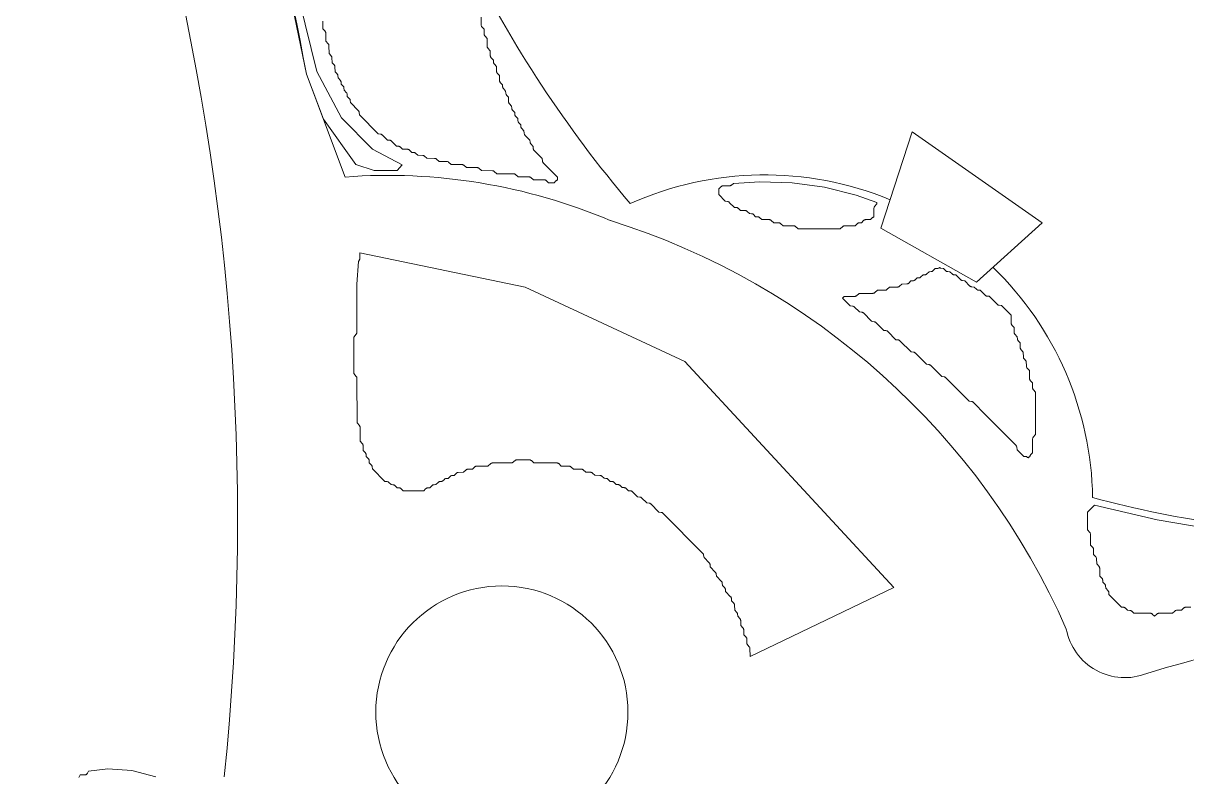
# Model space of a CAD drawing. Header units: inches. Extents: x 36 to 79.4, y 17.3 to 55.9.
# Drawn here: x 41.81 to 51.96, y 30.96 to 37.53 of the extents above; entities that cross this region are included whole.
import ezdxf

# ---------------------------------------------------------------- set-up
doc = ezdxf.new("R2010")
doc.units = ezdxf.units.IN
for name, color, linetype, lineweight in [('01_ORIGINAL_CAD', 7, 'Continuous', 20), ('02_APPROVED_PDF_OUTLINES', 7, 'Continuous', 15), ('03_ADDED_AREAS_SAME_COMPOSITION', 7, 'Continuous', 15), ('04_APPROVED_PERIMETER', 7, 'Continuous', 15)]:
    doc.layers.add(name, color=color, linetype=linetype, lineweight=lineweight)

msp = doc.modelspace()

# ---------------------------------------------------------------- linework, layer by layer
at = {"layer": '01_ORIGINAL_CAD'}
for points in [[(44.283, 37.084, 0.090917), (40.931, 45.968, -0.652582), (40.931, 49.011, -0.158741), (45.004, 48.425, -0.098355), (47.824, 46.203), (47.755, 46.078)], [(45.692, 38.109, 0.060935), (47.109, 35.956, -0.206423), (49.375, 35.99)], [(59.998, 35.322), (60.235, 35.059), (61.831, 36.816), (61.933, 37.418, -0.214593), (63.522, 35.602, 0.212382), (64.188, 33.517, -0.642649), (62.166, 32.15, 0.132984), (51.615, 31.858, -0.471407), (50.913, 32.245)], [(46.935, 35.809, 0.119192), (44.621, 36.188), (44.283, 37.084)], [(50.274, 35.4, -0.198705), (51.143, 33.392, 0.063223), (53.473, 33.07)]]:
    msp.add_lwpolyline(points, format="xyb", dxfattribs=at)
msp.add_lwpolyline([(49.567, 36.583), (50.703, 35.787), (50.129, 35.27), (49.295, 35.742), (49.567, 36.583)], dxfattribs=at)
msp.add_circle((45.989, 31.521), 1.1, dxfattribs=at)
for centre, radius, start, end in [((22.064, 33.195), 21.619, 354.0583, 36.0319), ((44.996, 29.643), 6.464, 23.734, 72.5429)]:
    msp.add_arc(centre, radius, start, end, dxfattribs=at)
at = {"layer": '02_APPROVED_PDF_OUTLINES'}
for points in [[(45.807, 37.583), (45.807, 37.516), (45.808, 37.512), (45.808, 37.509), (45.81, 37.505), (45.811, 37.502), (45.814, 37.499), (45.834, 37.476), (45.835, 37.432), (45.835, 37.429), (45.836, 37.426), (45.837, 37.423), (45.838, 37.42), (45.84, 37.418), (45.842, 37.416), (45.86, 37.395), (45.861, 37.328), (45.861, 37.324), (45.862, 37.321), (45.863, 37.318), (45.865, 37.314), (45.867, 37.312), (45.887, 37.288), (45.888, 37.244), (45.889, 37.241), (45.889, 37.238), (45.89, 37.235), (45.892, 37.233), (45.893, 37.23), (45.895, 37.228), (45.915, 37.207), (45.917, 37.186), (45.917, 37.183), (45.918, 37.18), (45.919, 37.177), (45.921, 37.174), (45.924, 37.171), (45.941, 37.153), (45.942, 37.11), (45.942, 37.107), (45.943, 37.104), (45.944, 37.101), (45.945, 37.098), (45.947, 37.096), (45.948, 37.094), (45.967, 37.073), (45.968, 37.03), (45.969, 37.026), (45.969, 37.024), (45.97, 37.021), (45.972, 37.018), (45.973, 37.015), (45.975, 37.013), (45.994, 36.992), (45.995, 36.975), (45.996, 36.972), (45.996, 36.968), (45.998, 36.965), (46, 36.962), (46.002, 36.959), (46.021, 36.938), (46.023, 36.918), (46.024, 36.915), (46.025, 36.911), (46.026, 36.908), (46.028, 36.905), (46.03, 36.903), (46.047, 36.885), (46.048, 36.842), (46.049, 36.839), (46.049, 36.836), (46.05, 36.833), (46.052, 36.83), (46.053, 36.828), (46.055, 36.825), (46.074, 36.805), (46.075, 36.787), (46.076, 36.784), (46.076, 36.781), (46.078, 36.777), (46.08, 36.774), (46.082, 36.772), (46.101, 36.751), (46.102, 36.734), (46.102, 36.73), (46.103, 36.727), (46.104, 36.724), (46.106, 36.721), (46.108, 36.718), (46.128, 36.697), (46.128, 36.68), (46.129, 36.677), (46.13, 36.673), (46.131, 36.67), (46.133, 36.667), (46.135, 36.664), (46.154, 36.644), (46.155, 36.627), (46.155, 36.623), (46.156, 36.62), (46.158, 36.616), (46.16, 36.613), (46.162, 36.611), (46.181, 36.59), (46.183, 36.569), (46.184, 36.566), (46.185, 36.562), (46.186, 36.559), (46.188, 36.556), (46.19, 36.554), (46.234, 36.509), (46.235, 36.492), (46.235, 36.489), (46.236, 36.485), (46.238, 36.482), (46.239, 36.479), (46.242, 36.476), (46.261, 36.455), (46.263, 36.435), (46.264, 36.432), (46.265, 36.428), (46.266, 36.425), (46.268, 36.422), (46.27, 36.42), (46.341, 36.348), (46.343, 36.328), (46.343, 36.324), (46.344, 36.321), (46.346, 36.318), (46.348, 36.315), (46.35, 36.312), (46.473, 36.188), (46.473, 36.16), (46.472, 36.16), (46.469, 36.159), (46.466, 36.158), (46.463, 36.156), (46.461, 36.154), (46.444, 36.137), (46.396, 36.137), (46.374, 36.157), (46.371, 36.159), (46.369, 36.16), (46.366, 36.162), (46.363, 36.162), (46.36, 36.163), (46.357, 36.163), (46.264, 36.163), (46.241, 36.184), (46.238, 36.186), (46.236, 36.187), (46.233, 36.188), (46.23, 36.189), (46.227, 36.19), (46.224, 36.19), (46.131, 36.19), (46.108, 36.21), (46.106, 36.212), (46.103, 36.214), (46.1, 36.215), (46.098, 36.216), (46.095, 36.217), (46.092, 36.217), (45.945, 36.217), (45.922, 36.237), (45.92, 36.239), (45.917, 36.241), (45.915, 36.242), (45.912, 36.243), (45.909, 36.243), (45.906, 36.243), (45.812, 36.244), (45.789, 36.264), (45.787, 36.266), (45.785, 36.267), (45.782, 36.269), (45.779, 36.269), (45.776, 36.27), (45.773, 36.27), (45.68, 36.27), (45.657, 36.291), (45.654, 36.292), (45.652, 36.294), (45.649, 36.295), (45.646, 36.296), (45.643, 36.297), (45.64, 36.297), (45.547, 36.297), (45.524, 36.317), (45.522, 36.319), (45.519, 36.321), (45.516, 36.322), (45.513, 36.323), (45.51, 36.323), (45.507, 36.324), (45.441, 36.324), (45.418, 36.344), (45.415, 36.346), (45.413, 36.348), (45.41, 36.349), (45.407, 36.35), (45.404, 36.35), (45.401, 36.35), (45.335, 36.351), (45.315, 36.369), (45.313, 36.371), (45.31, 36.373), (45.307, 36.374), (45.304, 36.375), (45.301, 36.376), (45.298, 36.376), (45.256, 36.377), (45.238, 36.394), (45.236, 36.397), (45.233, 36.399), (45.23, 36.4), (45.226, 36.401), (45.223, 36.402), (45.203, 36.403), (45.182, 36.423), (45.18, 36.425), (45.177, 36.427), (45.174, 36.428), (45.171, 36.429), (45.168, 36.43), (45.165, 36.43), (45.122, 36.431), (45.102, 36.45), (45.1, 36.452), (45.097, 36.454), (45.093, 36.455), (45.09, 36.456), (45.086, 36.457), (45.07, 36.457), (45.026, 36.502), (45.023, 36.504), (45.02, 36.506), (45.017, 36.507), (45.014, 36.508), (45.01, 36.509), (44.991, 36.51), (44.946, 36.555), (44.943, 36.557), (44.94, 36.559), (44.937, 36.561), (44.934, 36.562), (44.931, 36.562), (44.911, 36.564), (44.746, 36.73), (44.745, 36.75), (44.744, 36.753), (44.743, 36.757), (44.742, 36.76), (44.74, 36.763), (44.737, 36.765), (44.667, 36.837), (44.666, 36.854), (44.666, 36.857), (44.665, 36.861), (44.664, 36.864), (44.662, 36.867), (44.659, 36.87), (44.64, 36.89), (44.64, 36.907), (44.639, 36.911), (44.638, 36.914), (44.637, 36.918), (44.635, 36.921), (44.633, 36.923), (44.613, 36.944), (44.611, 36.965), (44.611, 36.968), (44.61, 36.971), (44.609, 36.974), (44.607, 36.977), (44.604, 36.98), (44.587, 36.998), (44.586, 37.015), (44.586, 37.018), (44.585, 37.022), (44.584, 37.025), (44.582, 37.028), (44.58, 37.031), (44.56, 37.052), (44.558, 37.072), (44.558, 37.075), (44.557, 37.079), (44.555, 37.082), (44.553, 37.085), (44.551, 37.087), (44.534, 37.105), (44.533, 37.148), (44.533, 37.151), (44.532, 37.154), (44.531, 37.157), (44.53, 37.16), (44.528, 37.162), (44.526, 37.165), (44.507, 37.185), (44.506, 37.229), (44.506, 37.232), (44.505, 37.235), (44.504, 37.238), (44.503, 37.24), (44.501, 37.243), (44.5, 37.245), (44.481, 37.265), (44.48, 37.333), (44.48, 37.337), (44.479, 37.34), (44.478, 37.343), (44.476, 37.346), (44.474, 37.349), (44.454, 37.372), (44.453, 37.443), (44.452, 37.446), (44.452, 37.449), (44.451, 37.452), (44.45, 37.455), (44.448, 37.458), (44.446, 37.46), (44.427, 37.48), (44.427, 37.548)], [(51.999, 32.437), (51.956, 32.436), (51.953, 32.436), (51.95, 32.435), (51.947, 32.434), (51.944, 32.433), (51.941, 32.431), (51.939, 32.429), (51.919, 32.41), (51.876, 32.409), (51.873, 32.409), (51.87, 32.408), (51.867, 32.407), (51.864, 32.406), (51.862, 32.404), (51.859, 32.402), (51.84, 32.383), (51.72, 32.383), (51.717, 32.383), (51.714, 32.382), (51.711, 32.381), (51.709, 32.38), (51.706, 32.378), (51.704, 32.376), (51.683, 32.358), (51.663, 32.376), (51.661, 32.378), (51.658, 32.38), (51.655, 32.381), (51.653, 32.382), (51.65, 32.383), (51.647, 32.383), (51.501, 32.383), (51.484, 32.4), (51.481, 32.402), (51.478, 32.404), (51.475, 32.406), (51.472, 32.407), (51.468, 32.407), (51.448, 32.409), (51.428, 32.429), (51.425, 32.431), (51.422, 32.433), (51.418, 32.434), (51.415, 32.435), (51.411, 32.435), (51.395, 32.436), (51.285, 32.548), (51.284, 32.564), (51.283, 32.568), (51.283, 32.571), (51.281, 32.574), (51.279, 32.577), (51.277, 32.58), (51.258, 32.601), (51.256, 32.622), (51.255, 32.625), (51.254, 32.628), (51.253, 32.631), (51.251, 32.634), (51.249, 32.637), (51.231, 32.655), (51.231, 32.672), (51.23, 32.675), (51.229, 32.679), (51.228, 32.682), (51.226, 32.685), (51.224, 32.688), (51.205, 32.708), (51.205, 32.775), (51.204, 32.779), (51.204, 32.782), (51.202, 32.786), (51.201, 32.789), (51.199, 32.792), (51.178, 32.815), (51.177, 32.859), (51.177, 32.862), (51.176, 32.865), (51.175, 32.868), (51.174, 32.871), (51.172, 32.873), (51.17, 32.875), (51.151, 32.896), (51.15, 32.939), (51.15, 32.942), (51.15, 32.945), (51.149, 32.948), (51.147, 32.951), (51.146, 32.954), (51.144, 32.956), (51.125, 32.976), (51.125, 33.07), (51.124, 33.074), (51.123, 33.077), (51.122, 33.081), (51.121, 33.084), (51.118, 33.087), (51.098, 33.11), (51.098, 33.266), (51.158, 33.327), (51.706, 33.198), (51.707, 33.197), (52.288, 33.098)]]:
    msp.add_lwpolyline(points, dxfattribs=at)
for points in [[(47.881, 36.088), (47.882, 36.088), (47.885, 36.089), (47.888, 36.091), (47.891, 36.092), (47.893, 36.095), (47.91, 36.112), (47.976, 36.112), (47.98, 36.112), (47.983, 36.113), (47.987, 36.114), (47.99, 36.116), (47.992, 36.118), (48.009, 36.132), (48.239, 36.147), (48.522, 36.137), (48.804, 36.098), (49.081, 36.031), (49.261, 35.967), (49.261, 35.953), (49.241, 35.93), (49.239, 35.927), (49.237, 35.924), (49.236, 35.921), (49.235, 35.917), (49.235, 35.914), (49.235, 35.84), (49.233, 35.84), (49.23, 35.839), (49.227, 35.838), (49.224, 35.836), (49.222, 35.834), (49.205, 35.816), (49.162, 35.816), (49.159, 35.815), (49.156, 35.815), (49.153, 35.814), (49.15, 35.812), (49.148, 35.811), (49.145, 35.809), (49.125, 35.789), (49.105, 35.787), (49.101, 35.787), (49.098, 35.786), (49.095, 35.784), (49.092, 35.782), (49.089, 35.78), (49.072, 35.763), (48.98, 35.763), (48.977, 35.762), (48.974, 35.762), (48.971, 35.761), (48.968, 35.76), (48.966, 35.758), (48.963, 35.756), (48.94, 35.736), (48.574, 35.736), (48.551, 35.756), (48.549, 35.758), (48.546, 35.759), (48.543, 35.761), (48.54, 35.762), (48.538, 35.762), (48.534, 35.762), (48.442, 35.762), (48.422, 35.781), (48.419, 35.783), (48.417, 35.785), (48.414, 35.786), (48.411, 35.787), (48.408, 35.788), (48.405, 35.788), (48.362, 35.789), (48.339, 35.809), (48.336, 35.811), (48.334, 35.813), (48.331, 35.814), (48.328, 35.815), (48.325, 35.816), (48.322, 35.816), (48.256, 35.816), (48.239, 35.833), (48.236, 35.835), (48.233, 35.837), (48.23, 35.839), (48.227, 35.84), (48.223, 35.84), (48.203, 35.842), (48.183, 35.862), (48.18, 35.864), (48.177, 35.866), (48.174, 35.867), (48.17, 35.868), (48.167, 35.868), (48.15, 35.869), (48.13, 35.888), (48.127, 35.89), (48.125, 35.892), (48.122, 35.893), (48.119, 35.894), (48.116, 35.895), (48.113, 35.895), (48.07, 35.896), (48.05, 35.915), (48.047, 35.917), (48.044, 35.919), (48.041, 35.921), (48.037, 35.922), (48.034, 35.922), (48.017, 35.923), (47.973, 35.967), (47.971, 35.969), (47.968, 35.971), (47.964, 35.973), (47.961, 35.974), (47.958, 35.974), (47.938, 35.976), (47.881, 36.034)], [(48.156, 32.005), (48.154, 32.008), (48.153, 32.075), (48.153, 32.079), (48.152, 32.082), (48.151, 32.085), (48.149, 32.089), (48.147, 32.091), (48.127, 32.115), (48.126, 32.159), (48.126, 32.162), (48.125, 32.165), (48.124, 32.168), (48.123, 32.17), (48.121, 32.173), (48.119, 32.175), (48.1, 32.196), (48.099, 32.239), (48.099, 32.242), (48.098, 32.245), (48.097, 32.248), (48.096, 32.251), (48.094, 32.253), (48.092, 32.256), (48.074, 32.276), (48.073, 32.32), (48.072, 32.323), (48.072, 32.326), (48.071, 32.329), (48.069, 32.331), (48.068, 32.334), (48.066, 32.336), (48.046, 32.357), (48.044, 32.378), (48.044, 32.381), (48.043, 32.384), (48.041, 32.387), (48.04, 32.39), (48.037, 32.393), (48.02, 32.411), (48.019, 32.454), (48.019, 32.457), (48.018, 32.46), (48.017, 32.463), (48.016, 32.466), (48.014, 32.468), (48.012, 32.47), (47.993, 32.491), (47.991, 32.512), (47.991, 32.515), (47.99, 32.518), (47.988, 32.522), (47.986, 32.525), (47.984, 32.527), (47.94, 32.572), (47.939, 32.589), (47.939, 32.592), (47.938, 32.596), (47.937, 32.599), (47.935, 32.602), (47.933, 32.605), (47.913, 32.626), (47.911, 32.646), (47.911, 32.649), (47.91, 32.653), (47.908, 32.656), (47.906, 32.659), (47.904, 32.661), (47.86, 32.706), (47.858, 32.726), (47.857, 32.73), (47.856, 32.733), (47.855, 32.736), (47.853, 32.739), (47.851, 32.742), (47.806, 32.787), (47.805, 32.807), (47.804, 32.81), (47.803, 32.814), (47.802, 32.817), (47.8, 32.82), (47.798, 32.822), (47.753, 32.868), (47.749, 32.891), (47.749, 32.894), (47.748, 32.897), (47.746, 32.9), (47.745, 32.903), (47.742, 32.905), (47.394, 33.256), (47.392, 33.258), (47.389, 33.26), (47.386, 33.261), (47.382, 33.262), (47.379, 33.263), (47.359, 33.265), (47.288, 33.336), (47.285, 33.338), (47.283, 33.34), (47.279, 33.342), (47.276, 33.343), (47.273, 33.343), (47.253, 33.345), (47.208, 33.39), (47.206, 33.392), (47.203, 33.394), (47.2, 33.395), (47.196, 33.396), (47.193, 33.397), (47.173, 33.399), (47.129, 33.443), (47.126, 33.446), (47.123, 33.448), (47.12, 33.449), (47.117, 33.45), (47.113, 33.451), (47.093, 33.452), (47.072, 33.472), (47.07, 33.474), (47.067, 33.476), (47.063, 33.478), (47.06, 33.478), (47.056, 33.479), (47.039, 33.48), (47.019, 33.499), (47.016, 33.501), (47.013, 33.503), (47.01, 33.504), (47.007, 33.505), (47.003, 33.506), (46.986, 33.506), (46.966, 33.526), (46.963, 33.528), (46.96, 33.53), (46.957, 33.531), (46.953, 33.532), (46.95, 33.532), (46.933, 33.533), (46.913, 33.552), (46.91, 33.555), (46.907, 33.557), (46.904, 33.558), (46.9, 33.559), (46.897, 33.559), (46.88, 33.56), (46.86, 33.579), (46.857, 33.581), (46.855, 33.583), (46.852, 33.584), (46.849, 33.585), (46.846, 33.586), (46.843, 33.586), (46.8, 33.587), (46.78, 33.606), (46.778, 33.608), (46.775, 33.61), (46.772, 33.611), (46.769, 33.612), (46.766, 33.613), (46.763, 33.613), (46.72, 33.614), (46.697, 33.634), (46.695, 33.636), (46.692, 33.638), (46.689, 33.639), (46.686, 33.64), (46.683, 33.64), (46.68, 33.64), (46.614, 33.641), (46.591, 33.661), (46.588, 33.663), (46.586, 33.664), (46.583, 33.666), (46.58, 33.667), (46.577, 33.667), (46.574, 33.667), (46.507, 33.667), (46.485, 33.688), (46.482, 33.69), (46.48, 33.691), (46.477, 33.692), (46.474, 33.693), (46.471, 33.694), (46.468, 33.694), (46.268, 33.694), (46.246, 33.714), (46.243, 33.716), (46.241, 33.718), (46.238, 33.719), (46.235, 33.72), (46.232, 33.72), (46.229, 33.721), (46.12, 33.721), (46.116, 33.721), (46.113, 33.72), (46.11, 33.719), (46.107, 33.717), (46.104, 33.715), (46.078, 33.694), (45.908, 33.694), (45.904, 33.694), (45.901, 33.693), (45.898, 33.692), (45.894, 33.69), (45.892, 33.688), (45.866, 33.667), (45.769, 33.666), (45.766, 33.666), (45.763, 33.665), (45.76, 33.664), (45.757, 33.663), (45.754, 33.661), (45.752, 33.659), (45.732, 33.64), (45.692, 33.64), (45.689, 33.64), (45.686, 33.639), (45.683, 33.638), (45.681, 33.637), (45.678, 33.635), (45.676, 33.633), (45.653, 33.613), (45.609, 33.612), (45.606, 33.612), (45.603, 33.611), (45.6, 33.61), (45.598, 33.609), (45.595, 33.607), (45.593, 33.605), (45.572, 33.586), (45.556, 33.585), (45.552, 33.585), (45.549, 33.584), (45.545, 33.582), (45.542, 33.58), (45.54, 33.578), (45.519, 33.559), (45.503, 33.558), (45.499, 33.558), (45.496, 33.557), (45.492, 33.555), (45.489, 33.554), (45.487, 33.551), (45.466, 33.532), (45.45, 33.531), (45.446, 33.531), (45.443, 33.53), (45.439, 33.529), (45.436, 33.527), (45.434, 33.524), (45.413, 33.505), (45.397, 33.504), (45.393, 33.504), (45.39, 33.503), (45.386, 33.502), (45.383, 33.5), (45.381, 33.498), (45.36, 33.478), (45.34, 33.476), (45.336, 33.476), (45.333, 33.475), (45.33, 33.473), (45.327, 33.471), (45.324, 33.469), (45.307, 33.452), (45.128, 33.452), (45.108, 33.471), (45.105, 33.473), (45.102, 33.475), (45.099, 33.476), (45.095, 33.477), (45.092, 33.477), (45.075, 33.478), (45.055, 33.497), (45.052, 33.5), (45.049, 33.501), (45.046, 33.503), (45.042, 33.504), (45.039, 33.504), (45.022, 33.505), (45.002, 33.524), (44.999, 33.526), (44.996, 33.528), (44.993, 33.53), (44.989, 33.531), (44.986, 33.531), (44.969, 33.532), (44.859, 33.643), (44.858, 33.66), (44.858, 33.663), (44.857, 33.667), (44.855, 33.67), (44.854, 33.673), (44.851, 33.676), (44.832, 33.696), (44.831, 33.714), (44.831, 33.717), (44.83, 33.72), (44.829, 33.724), (44.827, 33.727), (44.825, 33.73), (44.806, 33.75), (44.805, 33.767), (44.804, 33.771), (44.803, 33.774), (44.802, 33.777), (44.8, 33.78), (44.798, 33.783), (44.779, 33.803), (44.778, 33.847), (44.778, 33.85), (44.777, 33.853), (44.776, 33.856), (44.775, 33.859), (44.773, 33.861), (44.771, 33.864), (44.753, 33.884), (44.752, 34.005), (44.752, 34.009), (44.751, 34.012), (44.75, 34.015), (44.748, 34.018), (44.746, 34.021), (44.726, 34.044), (44.725, 34.431), (44.725, 34.435), (44.724, 34.438), (44.723, 34.441), (44.721, 34.444), (44.719, 34.447), (44.698, 34.473), (44.698, 34.792), (44.719, 34.818), (44.721, 34.821), (44.722, 34.824), (44.723, 34.827), (44.724, 34.831), (44.724, 34.834), (44.723, 35.254), (44.737, 35.452), (44.746, 35.465), (44.747, 35.468), (44.749, 35.471), (44.749, 35.475), (44.75, 35.478), (44.749, 35.528), (46.192, 35.226), (47.585, 34.579), (49.409, 32.608)], [(48.96, 35.132), (48.974, 35.146), (49.066, 35.146), (49.069, 35.147), (49.072, 35.147), (49.075, 35.148), (49.078, 35.149), (49.081, 35.151), (49.083, 35.153), (49.106, 35.173), (49.226, 35.173), (49.229, 35.174), (49.232, 35.174), (49.235, 35.175), (49.237, 35.176), (49.24, 35.178), (49.242, 35.18), (49.265, 35.2), (49.332, 35.2), (49.335, 35.201), (49.338, 35.201), (49.341, 35.202), (49.343, 35.203), (49.346, 35.205), (49.348, 35.207), (49.371, 35.227), (49.441, 35.228), (49.444, 35.228), (49.447, 35.229), (49.45, 35.23), (49.453, 35.231), (49.456, 35.233), (49.458, 35.235), (49.478, 35.254), (49.521, 35.255), (49.524, 35.255), (49.527, 35.256), (49.53, 35.257), (49.533, 35.258), (49.535, 35.26), (49.538, 35.262), (49.558, 35.281), (49.574, 35.282), (49.578, 35.282), (49.581, 35.283), (49.585, 35.285), (49.588, 35.287), (49.591, 35.289), (49.611, 35.308), (49.627, 35.309), (49.631, 35.309), (49.634, 35.31), (49.638, 35.312), (49.641, 35.313), (49.644, 35.316), (49.664, 35.335), (49.681, 35.336), (49.684, 35.336), (49.688, 35.337), (49.691, 35.338), (49.694, 35.34), (49.697, 35.343), (49.717, 35.362), (49.734, 35.363), (49.737, 35.363), (49.741, 35.364), (49.744, 35.365), (49.747, 35.367), (49.75, 35.369), (49.77, 35.389), (49.787, 35.389), (49.79, 35.39), (49.793, 35.391), (49.797, 35.392), (49.8, 35.394), (49.803, 35.396), (49.806, 35.399), (49.807, 35.398), (49.809, 35.396), (49.812, 35.395), (49.815, 35.394), (49.819, 35.393), (49.842, 35.39), (49.863, 35.369), (49.866, 35.367), (49.869, 35.365), (49.872, 35.364), (49.875, 35.363), (49.879, 35.363), (49.896, 35.362), (49.916, 35.343), (49.919, 35.34), (49.922, 35.339), (49.925, 35.337), (49.929, 35.336), (49.932, 35.336), (49.949, 35.335), (49.993, 35.291), (49.995, 35.289), (49.998, 35.287), (50.001, 35.285), (50.005, 35.284), (50.008, 35.284), (50.028, 35.282), (50.072, 35.237), (50.075, 35.235), (50.078, 35.233), (50.081, 35.232), (50.084, 35.231), (50.088, 35.23), (50.108, 35.228), (50.129, 35.209), (50.131, 35.206), (50.134, 35.205), (50.138, 35.203), (50.141, 35.202), (50.145, 35.202), (50.161, 35.201), (50.205, 35.157), (50.208, 35.155), (50.211, 35.153), (50.214, 35.151), (50.217, 35.15), (50.221, 35.15), (50.24, 35.148), (50.312, 35.076), (50.314, 35.074), (50.317, 35.072), (50.32, 35.071), (50.324, 35.07), (50.327, 35.069), (50.347, 35.067), (50.431, 34.983), (50.432, 34.913), (50.432, 34.91), (50.433, 34.907), (50.434, 34.904), (50.435, 34.901), (50.437, 34.898), (50.439, 34.896), (50.458, 34.876), (50.459, 34.832), (50.459, 34.829), (50.459, 34.826), (50.46, 34.823), (50.462, 34.82), (50.463, 34.818), (50.465, 34.816), (50.485, 34.795), (50.487, 34.774), (50.487, 34.771), (50.488, 34.767), (50.49, 34.764), (50.492, 34.761), (50.494, 34.759), (50.511, 34.741), (50.512, 34.698), (50.512, 34.695), (50.513, 34.692), (50.514, 34.689), (50.515, 34.686), (50.517, 34.684), (50.519, 34.681), (50.538, 34.661), (50.539, 34.617), (50.539, 34.614), (50.54, 34.611), (50.541, 34.608), (50.542, 34.606), (50.543, 34.603), (50.545, 34.601), (50.564, 34.581), (50.565, 34.537), (50.566, 34.534), (50.566, 34.531), (50.567, 34.528), (50.569, 34.525), (50.57, 34.523), (50.572, 34.52), (50.591, 34.5), (50.592, 34.43), (50.592, 34.427), (50.593, 34.424), (50.594, 34.421), (50.595, 34.418), (50.597, 34.415), (50.599, 34.413), (50.618, 34.393), (50.619, 34.349), (50.619, 34.346), (50.62, 34.343), (50.621, 34.34), (50.622, 34.337), (50.624, 34.335), (50.626, 34.333), (50.644, 34.312), (50.645, 33.941), (50.625, 33.918), (50.623, 33.915), (50.621, 33.912), (50.62, 33.909), (50.619, 33.905), (50.619, 33.902), (50.619, 33.781), (50.602, 33.764), (50.6, 33.761), (50.598, 33.758), (50.597, 33.756), (50.596, 33.752), (50.595, 33.749), (50.595, 33.749), (50.592, 33.748), (50.589, 33.747), (50.586, 33.745), (50.583, 33.743), (50.579, 33.74), (50.575, 33.743), (50.573, 33.745), (50.57, 33.747), (50.566, 33.749), (50.563, 33.749), (50.56, 33.75), (50.543, 33.751), (50.485, 33.809), (50.482, 33.832), (50.481, 33.836), (50.48, 33.839), (50.479, 33.841), (50.477, 33.844), (50.475, 33.846), (50.209, 34.115), (50.209, 34.115), (50.1, 34.224), (50.097, 34.226), (50.095, 34.228), (50.091, 34.23), (50.088, 34.231), (50.085, 34.231), (50.065, 34.233), (49.863, 34.437), (49.861, 34.439), (49.858, 34.44), (49.855, 34.442), (49.852, 34.443), (49.849, 34.444), (49.826, 34.447), (49.728, 34.546), (49.725, 34.548), (49.722, 34.55), (49.719, 34.551), (49.716, 34.552), (49.712, 34.553), (49.693, 34.555), (49.595, 34.653), (49.592, 34.655), (49.589, 34.657), (49.586, 34.659), (49.583, 34.66), (49.579, 34.66), (49.56, 34.662), (49.462, 34.76), (49.459, 34.763), (49.456, 34.764), (49.453, 34.766), (49.45, 34.767), (49.446, 34.767), (49.427, 34.769), (49.356, 34.841), (49.353, 34.843), (49.35, 34.845), (49.347, 34.846), (49.344, 34.847), (49.34, 34.848), (49.321, 34.85), (49.252, 34.919), (49.249, 34.921), (49.247, 34.923), (49.244, 34.925), (49.241, 34.926), (49.237, 34.926), (49.215, 34.93), (49.143, 35.002), (49.14, 35.004), (49.137, 35.006), (49.134, 35.007), (49.131, 35.008), (49.127, 35.009), (49.108, 35.011), (49.063, 35.055), (49.061, 35.057), (49.058, 35.059), (49.055, 35.061), (49.051, 35.062), (49.048, 35.062), (49.028, 35.064)]]:
    msp.add_lwpolyline(points, close=True, dxfattribs=at)
at = {"layer": '03_ADDED_AREAS_SAME_COMPOSITION'}
msp.add_lwpolyline([(42.298, 30.952), (42.31, 30.974), (42.352, 30.974), (42.355, 30.975), (42.358, 30.975), (42.361, 30.976), (42.364, 30.978), (42.367, 30.98), (42.369, 30.982), (42.371, 30.984), (42.373, 30.987), (42.384, 31.005), (42.55, 31.026), (42.761, 31.012), (42.97, 30.955)], dxfattribs=at)
at = {"layer": '04_APPROVED_PERIMETER'}
msp.add_lwpolyline([(43.918, 38.964), (44.374, 37.109), (44.589, 36.704), (44.859, 36.432), (45.118, 36.295), (45.074, 36.245), (44.874, 36.245), (44.714, 36.298), (44.432, 36.691), (44.283, 37.084), (44.043, 38.255)], dxfattribs=at)

doc.saveas('drawing.dxf')
